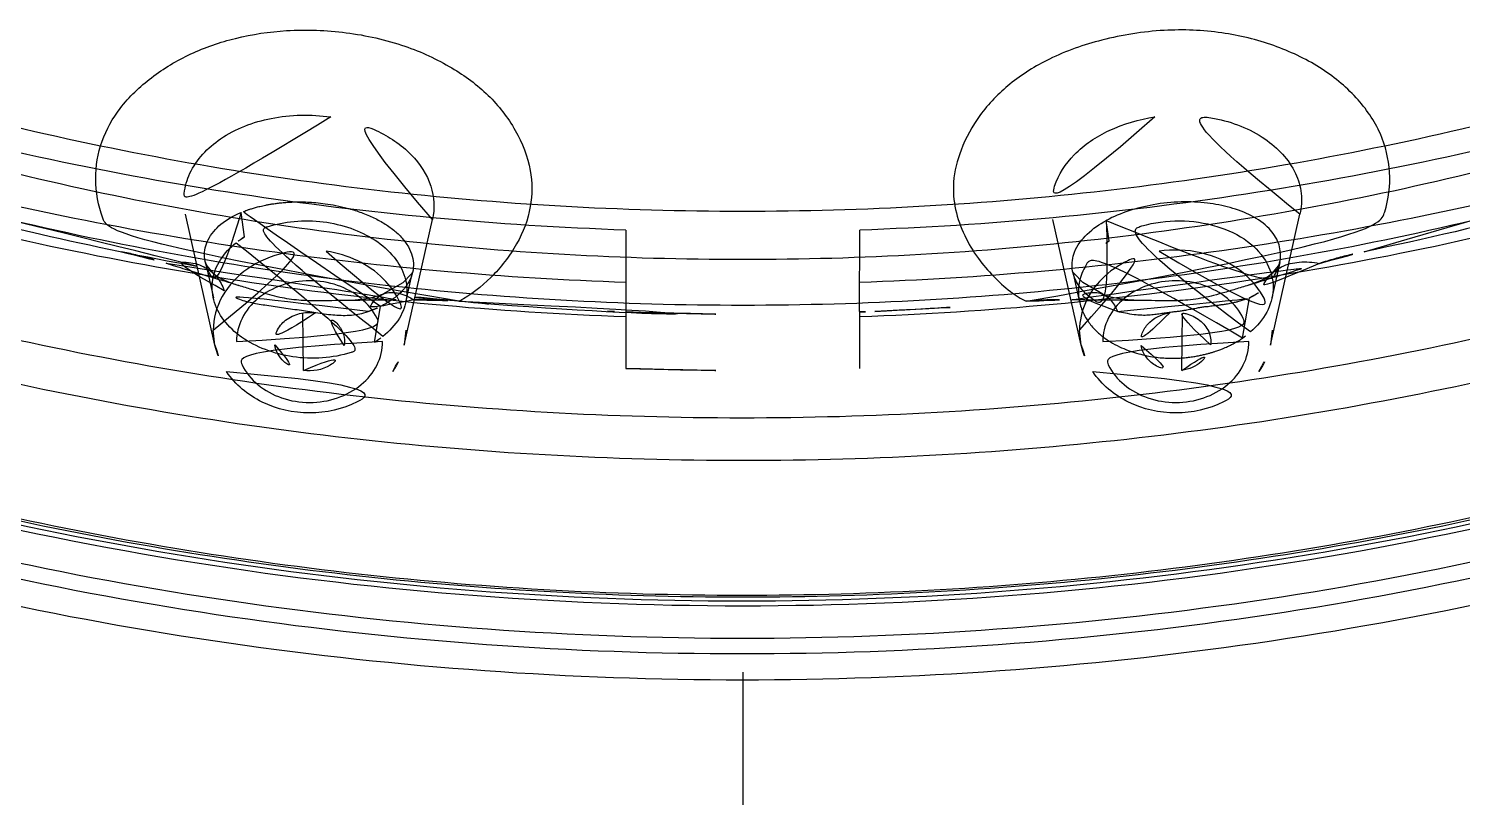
# Model space of a CAD drawing. Extents: x 16296684858 to 16296688009, y -37409618718 to -37409616409.
# Drawn here: x 16296685853.21 to 16296685871.6, y -37409617621.42 to -37409617611.56 of the extents above; entities that cross this region are included whole.
import ezdxf

# ---------------------------------------------------------------- set-up
doc = ezdxf.new("R2010")
doc.units = 0
doc.header["$LTSCALE"] = 10
doc.header["$MEASUREMENT"] = 0
doc.layers.get('0').update_dxf_attribs({"linetype": 'CONTINUOUS'})

msp = doc.modelspace()

# ---------------------------------------------------------------- linework, layer by layer
at = {"color": 7, "linetype": 'Continuous', "lineweight": 30}
for p, q in [((16296685855.5958, -37409617615.621262), (16296685855.217581, -37409617613.943047)), ((16296685855.975149, -37409617614.234818), (16296685855.93313, -37409617613.920067)), ((16296685858.023399, -37409617615.621559), (16296685858.38628, -37409617614.013283)), ((16296685866.70928, -37409617615.621262), (16296685866.34683, -37409617614.013023)), ((16296685867.067129, -37409617614.286713), (16296685867.03129, -37409617614.023453)), ((16296685869.136881, -37409617615.621559), (16296685869.515579, -37409617613.943207)), ((16296685860.86717, -37409617614.147903), (16296685860.867029, -37409617615.1884)), ((16296685863.867029, -37409617615.18988), (16296685863.86717, -37409617614.147903)), ((16296685855.47296, -37409617614.562233), (16296685855.575609, -37409617615.018013)), ((16296685869.157881, -37409617615.017151), (16296685869.26067, -37409617614.561417)), ((16296685858.044689, -37409617615.072731), (16296685858.132071, -37409617614.685471)), ((16296685866.601271, -37409617614.685493), (16296685866.688471, -37409617615.07254)), ((16296685857.644501, -37409617615.584251), (16296685857.721399, -37409617615.126282)), ((16296685860.867029, -37409617615.1884), (16296685860.867069, -37409617615.922478)), ((16296685863.867029, -37409617615.18988), (16296685863.867069, -37409617615.922478)), ((16296685868.779579, -37409617615.532173), (16296685868.868601, -37409617615.017639)), ((16296685856.731359, -37409617615.946564), (16296685856.722931, -37409617615.210587)), ((16296685868.001129, -37409617615.946617), (16296685868.00968, -37409617615.210632)), ((16296685855.5958, -37409617615.621262), (16296685855.574619, -37409617615.431702)), ((16296685858.044621, -37409617615.431702), (16296685858.023399, -37409617615.621559)), ((16296685866.70928, -37409617615.621262), (16296685866.688101, -37409617615.431702)), ((16296685869.15811, -37409617615.431702), (16296685869.136881, -37409617615.621559)), ((16296685862.367241, -37409617619.815277), (16296685862.36742, -37409617621.656326))]:
    msp.add_line(p, q, dxfattribs=at)
for points in [[(16296685855.580271, -37409617614.706947), (16296685855.49181, -37409617614.60054), (16296685855.477289, -37409617614.571541)], [(16296685869.254539, -37409617614.571617), (16296685869.23962, -37409617614.601784), (16296685869.150999, -37409617614.708313)], [(16296685855.904579, -37409617614.860382), (16296685855.8029, -37409617614.826263), (16296685855.722071, -37409617614.793709), (16296685855.66198, -37409617614.764549), (16296685855.62219, -37409617614.741173), (16296685855.59963, -37409617614.724968), (16296685855.58831, -37409617614.714867)], [(16296685858.12944, -37409617614.689484), (16296685858.116791, -37409617614.708092), (16296685858.00544, -37409617614.821732), (16296685857.748301, -37409617614.970482)], [(16296685866.98608, -37409617614.970657), (16296685866.7297, -37409617614.821587), (16296685866.6173, -37409617614.706009), (16296685866.603559, -37409617614.684982)], [(16296685869.14785, -37409617614.711403), (16296685869.11829, -37409617614.736183), (16296685869.063459, -37409617614.770531), (16296685868.97364, -37409617614.812973), (16296685868.8465, -37409617614.857971)], [(16296685857.740801, -37409617614.973877), (16296685857.68231, -37409617614.996834), (16296685857.604191, -37409617615.017662), (16296685857.507111, -37409617615.034264), (16296685857.39292, -37409617615.045387), (16296685857.264891, -37409617615.05027)], [(16296685867.46619, -37409617615.050377), (16296685867.30859, -37409617615.043243), (16296685867.17449, -37409617615.026619), (16296685867.069441, -37409617615.002533), (16296685866.993561, -37409617614.97406)]]:
    msp.add_lwpolyline(points, dxfattribs=at)
for centre, radius, start, end in [((16296685867.70569, -37409617615.220642), 1.131365, 124.36142, 130.8901438), ((16296685862.36194, -37409617575.109642), 40.116007, 263.9941786, 267.5265168), ((16296685862.3713, -37409617575.108253), 40.117417, 272.4166008, 276.0052342), ((16296685862.36669, -37409617575.026649), 40.199116, 264.8096088, 275.191578), ((16296685862.364811, -37409617575.059578), 40.166167, 267.5253626, 267.8622255), ((16296685862.36857, -37409617575.060898), 40.164831, 272.1386522, 272.4174773), ((16296685862.36669, -37409617574.996033), 40.229728, 267.8627937, 272.1377745), ((16296685868.150169, -37409617614.612373), 1.114551, 304.3829548, 310.947469), ((16296685862.367069, -37409617571.923218), 44.024823, 268.0473887, 271.9526113), ((16296685862.367069, -37409617571.931), 44.017064, 268.0470958, 271.9529042)]:
    msp.add_arc(centre, radius, start, end, dxfattribs=at)
for points, knots in [([(16296685825.715521, -37409617584.328484), (16296685825.71559, -37409617585.626648), (16296685825.91658, -37409617588.235878), (16296685826.813761, -37409617592.075287), (16296685828.290291, -37409617595.784927), (16296685830.320009, -37409617599.303413), (16296685832.868191, -37409617602.574768), (16296685835.89233, -37409617605.547127), (16296685839.342939, -37409617608.173782), (16296685843.16432, -37409617610.413551), (16296685847.295191, -37409617612.23114), (16296685851.66983, -37409617613.597717), (16296685856.217791, -37409617614.491333), (16296685859.31275, -37409617614.761482), (16296685860.86721, -37409617614.814484)], [0, 0, 0, 0, 0.075881674, 0.152259807, 0.229632271, 0.308412282, 0.388900278, 0.471273473, 0.555579179, 0.641742278, 0.729579302, 0.818811022, 0.909085993, 1, 1, 1, 1]), ([(16296685860.86717, -37409617614.147903), (16296685859.209789, -37409617614.090111), (16296685855.9121, -37409617613.783913), (16296685851.0835, -37409617612.758217), (16296685846.471861, -37409617611.187027), (16296685842.16506, -37409617609.100189), (16296685838.24441, -37409617606.536636), (16296685834.7847, -37409617603.544037), (16296685831.852779, -37409617600.177834), (16296685829.50646, -37409617596.500931), (16296685827.793381, -37409617592.582336), (16296685826.74975, -37409617588.498802), (16296685826.515591, -37409617585.713203), (16296685826.515511, -37409617584.328484)], [0, 0, 0, 0, 0.099176921, 0.19753406, 0.294558294, 0.389817535, 0.482991453, 0.573898186, 0.662521106, 0.749021127, 0.833741463, 0.917189603, 1, 1, 1, 1]), ([(16296685898.215509, -37409617584.328484), (16296685898.21559, -37409617585.713203), (16296685897.981741, -37409617588.498817), (16296685896.93854, -37409617592.58239), (16296685895.22587, -37409617596.501038), (16296685892.879919, -37409617600.177963), (16296685889.94833, -37409617603.544167), (16296685886.48893, -37409617606.536774), (16296685882.56855, -37409617609.100281), (16296685878.261999, -37409617611.187103), (16296685873.650551, -37409617612.758263), (16296685868.822109, -37409617613.783943), (16296685865.524521, -37409617614.090111), (16296685863.86717, -37409617614.147903)], [0, 0, 0, 0, 0.082813822, 0.166263742, 0.250984467, 0.337483828, 0.426105415, 0.517010521, 0.610182872, 0.705440911, 0.80246456, 0.900821921, 1, 1, 1, 1]), ([(16296685863.86721, -37409617614.814484), (16296685865.42164, -37409617614.761482), (16296685868.516529, -37409617614.491333), (16296685873.06436, -37409617613.59774), (16296685877.43881, -37409617612.231178), (16296685881.569469, -37409617610.413597), (16296685885.39061, -37409617608.173889), (16296685888.84095, -37409617605.547218), (16296685891.86478, -37409617602.574867), (16296685894.412621, -37409617599.303497), (16296685896.44198, -37409617595.785011), (16296685897.91811, -37409617592.07531), (16296685898.81488, -37409617588.235878), (16296685899.015579, -37409617585.626663), (16296685899.015511, -37409617584.328484)], [0, 0, 0, 0, 0.090915414, 0.181190938, 0.270422449, 0.358258637, 0.444420454, 0.528724659, 0.611096395, 0.691583262, 0.770362773, 0.847735657, 0.92411538, 1, 1, 1, 1]), ([(16296685826.515381, -37409617585.436478), (16296685826.51545, -37409617586.821228), (16296685826.74962, -37409617589.606857), (16296685827.79328, -37409617593.690453), (16296685829.50638, -37409617597.60907), (16296685831.852751, -37409617601.28598), (16296685834.7847, -37409617604.652191), (16296685838.244419, -37409617607.644783), (16296685842.165079, -37409617610.208267), (16296685846.47187, -37409617612.295097), (16296685851.083481, -37409617613.866241), (16296685855.912029, -37409617614.891937), (16296685859.209669, -37409617615.198112), (16296685860.867041, -37409617615.25592)], [0, 0, 0, 0, 0.082811587, 0.166260705, 0.250981819, 0.337482413, 0.426105682, 0.517012515, 0.610186256, 0.705445021, 0.802468465, 0.900824496, 1, 1, 1, 1]), ([(16296685896.565371, -37409617585.436478), (16296685896.565439, -37409617586.733269), (16296685896.35038, -37409617589.343513), (16296685895.389799, -37409617593.174408), (16296685893.81168, -37409617596.854843), (16296685891.648491, -37409617600.316757), (16296685888.94223, -37409617603.49765), (16296685885.74218, -37409617606.340736), (16296685882.11182, -37409617608.791931), (16296685878.11841, -37409617610.808189), (16296685873.832319, -37409617612.354607), (16296685869.331421, -37409617613.402237), (16296685864.70064, -37409617613.930733), (16296685860.028971, -37409617613.930367), (16296685855.40255, -37409617613.402023), (16296685850.90774, -37409617612.356209), (16296685846.6269, -37409617610.812973), (16296685842.637369, -37409617608.800949), (16296685839.00975, -37409617606.355003), (16296685835.81028, -37409617603.517479), (16296685833.101, -37409617600.340111), (16296685830.93174, -37409617596.87722), (16296685829.346991, -37409617593.191177), (16296685828.381769, -37409617589.352226), (16296685828.165449, -37409617586.736038), (16296685828.165371, -37409617585.436478)], [0, 0, 0, 0, 0.039467152, 0.07928747, 0.1197016, 0.160836446, 0.203063895, 0.2463716, 0.290712175, 0.336005945, 0.382173286, 0.429058197, 0.476331706, 0.523712873, 0.570930863, 0.617740537, 0.663847356, 0.709094445, 0.753380435, 0.796632687, 0.838846392, 0.880029809, 0.920530501, 0.960449223, 1, 1, 1, 1]), ([(16296685863.867041, -37409617615.25592), (16296685865.52441, -37409617615.198112), (16296685868.822041, -37409617614.891937), (16296685873.65053, -37409617613.866226), (16296685878.261999, -37409617612.295036), (16296685882.568569, -37409617610.208191), (16296685886.48896, -37409617607.644676), (16296685889.94833, -37409617604.652039), (16296685892.879881, -37409617601.285828), (16296685895.2258, -37409617597.608917), (16296685896.938431, -37409617593.6903), (16296685897.9816, -37409617589.606781), (16296685898.21545, -37409617586.82119), (16296685898.21537, -37409617585.436478)], [0, 0, 0, 0, 0.099179496, 0.197537965, 0.294562404, 0.389820919, 0.482993446, 0.573898453, 0.662519691, 0.749018479, 0.833738426, 0.917187367, 1, 1, 1, 1]), ([(16296685825.0653, -37409617586.045883), (16296685825.06538, -37409617587.460716), (16296685825.300369, -37409617590.307854), (16296685826.348539, -37409617594.485443), (16296685828.06962, -37409617598.49839), (16296685830.428699, -37409617602.273659), (16296685833.38068, -37409617605.743263), (16296685836.871799, -37409617608.844833), (16296685840.832529, -37409617611.51886), (16296685845.19047, -37409617613.718781), (16296685849.86791, -37409617615.405777), (16296685854.779039, -37409617616.547943), (16296685859.82963, -37409617617.123352), (16296685864.923361, -37409617617.122131), (16296685869.967319, -37409617616.545433), (16296685874.868521, -37409617615.404572), (16296685879.53652, -37409617613.721252), (16296685883.88719, -37409617611.526482), (16296685887.84297, -37409617608.85862), (16296685891.332161, -37409617605.763283), (16296685894.2862, -37409617602.297546), (16296685896.650579, -37409617598.521523), (16296685898.3776, -37409617594.502907), (16296685899.42971, -37409617590.316963), (16296685899.665371, -37409617587.463608), (16296685899.665291, -37409617586.045883)], [0, 0, 0, 0, 0.039480573, 0.079296804, 0.119690272, 0.160821969, 0.203059758, 0.246376118, 0.290732494, 0.336042186, 0.382252965, 0.429155458, 0.47642631, 0.523791486, 0.570989488, 0.617786329, 0.663899361, 0.709132394, 0.753418549, 0.796672849, 0.838889695, 0.88006022, 0.920531113, 0.960438825, 1, 1, 1, 1]), ([(16296685899.015301, -37409617586.045883), (16296685899.015369, -37409617587.435852), (16296685898.784849, -37409617590.233162), (16296685897.755489, -37409617594.33799), (16296685896.06476, -37409617598.281311), (16296685893.74715, -37409617601.990837), (16296685890.84721, -37409617605.39975), (16296685887.417721, -37409617608.44696), (16296685883.526751, -37409617611.07428), (16296685879.24552, -37409617613.235847), (16296685874.65015, -37409617614.893532), (16296685869.824881, -37409617616.016037), (16296685864.861971, -37409617616.581711), (16296685859.8563, -37409617616.580673), (16296685854.899429, -37409617616.01403), (16296685850.08304, -37409617614.892937), (16296685845.49589, -37409617613.2388), (16296685841.22081, -37409617611.082207), (16296685837.333839, -37409617608.460861), (16296685833.90546, -37409617605.419708), (16296685831.002649, -37409617602.014633), (16296685828.678921, -37409617598.304298), (16296685826.9814, -37409617594.35537), (16296685825.94721, -37409617590.242249), (16296685825.71538, -37409617587.438728), (16296685825.7153, -37409617586.045883)], [0, 0, 0, 0, 0.039474285, 0.079290558, 0.119687987, 0.160818636, 0.203049312, 0.246357654, 0.290706797, 0.336012441, 0.382214469, 0.429115805, 0.476390614, 0.523763173, 0.570969719, 0.61777358, 0.66388826, 0.709126849, 0.753412861, 0.796664323, 0.838879123, 0.880053881, 0.920533265, 0.960444101, 1, 1, 1, 1]), ([(16296685828.16523, -37409617586.636948), (16296685828.1653, -37409617587.933762), (16296685828.380659, -37409617590.544006), (16296685829.341669, -37409617594.374901), (16296685830.9202, -37409617598.055321), (16296685833.083771, -37409617601.517258), (16296685835.79038, -37409617604.698112), (16296685838.990749, -37409617607.541199), (16296685842.62137, -37409617609.992393), (16296685846.61499, -37409617612.008636), (16296685850.90126, -37409617613.555077), (16296685855.402269, -37409617614.602722), (16296685860.0331, -37409617615.131187), (16296685864.704769, -37409617615.130836), (16296685869.331129, -37409617614.602478), (16296685873.82583, -37409617613.556664), (16296685878.10651, -37409617612.013451), (16296685882.095819, -37409617610.001404), (16296685885.723169, -37409617607.55545), (16296685888.922331, -37409617604.717941), (16296685891.63126, -37409617601.540573), (16296685893.80014, -37409617598.077667), (16296685895.38447, -37409617594.391617), (16296685896.34927, -37409617590.552673), (16296685896.56529, -37409617587.936478), (16296685896.56522, -37409617586.636948)], [0, 0, 0, 0, 0.039467512, 0.079288874, 0.119704634, 0.16084154, 0.203071313, 0.24638142, 0.290724294, 0.336020102, 0.382189092, 0.429075161, 0.476349266, 0.523730432, 0.570947826, 0.617756344, 0.663861518, 0.709106572, 0.753390268, 0.796640123, 0.838851502, 0.880032855, 0.920531911, 0.960449584, 1, 1, 1, 1]), ([(16296685895.865219, -37409617586.636948), (16296685895.86529, -37409617587.907318), (16296685895.65461, -37409617590.464043), (16296685894.713739, -37409617594.216316), (16296685893.168171, -37409617597.821022), (16296685891.049431, -37409617601.212059), (16296685888.3983, -37409617604.328323), (16296685885.26292, -37409617607.113907), (16296685881.705891, -37409617609.515343), (16296685877.79385, -37409617611.490189), (16296685873.595909, -37409617613.004539), (16296685869.188259, -37409617614.030327), (16296685864.653561, -37409617614.547867), (16296685860.078711, -37409617614.547707), (16296685855.54789, -37409617614.030548), (16296685851.14554, -37409617613.006683), (16296685846.952089, -37409617611.495453), (16296685843.043341, -37409617609.524597), (16296685839.48876, -37409617607.128227), (16296685836.35383, -37409617604.348099), (16296685833.699631, -37409617601.235283), (16296685831.574829, -37409617597.843239), (16296685830.022671, -37409617594.232918), (16296685829.077209, -37409617590.472656), (16296685828.865299, -37409617587.910019), (16296685828.865219, -37409617586.636948)], [0, 0, 0, 0, 0.039470344, 0.079285515, 0.119694774, 0.160825485, 0.203058535, 0.246381229, 0.290734148, 0.336032795, 0.382191341, 0.42906277, 0.476322219, 0.523690669, 0.570898633, 0.617701681, 0.663807516, 0.709064969, 0.753365147, 0.796632508, 0.838852555, 0.880033368, 0.920530722, 0.960445513, 1, 1, 1, 1]), ([(16296685824.915079, -37409617587.786522), (16296685824.91519, -37409617589.828217), (16296685825.407829, -37409617593.960747), (16296685827.583321, -37409617599.877098), (16296685831.10013, -37409617605.310989), (16296685837.46689, -37409617611.723419), (16296685847.976561, -37409617617.433487), (16296685857.52458, -37409617618.964119), (16296685862.36681, -37409617618.964119)], [0, 0, 0, 0, 0.113807308, 0.229465695, 0.348487565, 0.471757183, 0.73008685, 1, 1, 1, 1]), ([(16296685899.66507, -37409617587.803146), (16296685899.66515, -37409617589.217346), (16296685899.43074, -37409617592.062592), (16296685898.38414, -37409617596.238373), (16296685896.663481, -37409617600.253677), (16296685894.303261, -37409617604.031609), (16296685891.34963, -37409617607.502747), (16296685887.859159, -37409617610.6036), (16296685883.897579, -37409617613.278084), (16296685879.538799, -37409617615.477898), (16296685874.863529, -37409617617.163483), (16296685869.95809, -37409617618.304367), (16296685864.912861, -37409617618.879997), (16296685859.82073, -37409617618.879997), (16296685854.775431, -37409617618.304367), (16296685849.869869, -37409617617.163437), (16296685845.19442, -37409617615.477898), (16296685840.8354, -37409617613.278053), (16296685836.873541, -37409617610.6036), (16296685833.38271, -37409617607.502747), (16296685830.428699, -37409617604.031609), (16296685828.06806, -37409617600.2537), (16296685826.34697, -37409617596.238403), (16296685825.299891, -37409617592.062607), (16296685825.065161, -37409617589.217346), (16296685825.065081, -37409617587.803146)], [0, 0, 0, 0, 0.039462523, 0.07924376, 0.119632051, 0.160859264, 0.203083381, 0.246380295, 0.290743779, 0.336091656, 0.382276139, 0.429096748, 0.476314654, 0.523667787, 0.570886287, 0.617708052, 0.663894185, 0.709244101, 0.753609884, 0.796909198, 0.83913564, 0.880364919, 0.920754837, 0.960537117, 1, 1, 1, 1]), ([(16296685899.66507, -37409617587.807854), (16296685899.664829, -37409617589.723167), (16296685899.23185, -37409617593.595253), (16296685897.31506, -37409617599.172043), (16296685894.20315, -37409617604.349564), (16296685890.01115, -37409617608.948952), (16296685884.887899, -37409617612.819733), (16296685879.00938, -37409617615.836571), (16296685872.57485, -37409617617.902458), (16296685865.800119, -37409617618.951263), (16296685858.91136, -37409617618.949516), (16296685852.138161, -37409617617.89756), (16296685845.706421, -37409617615.829247), (16296685839.83147, -37409617612.811073), (16296685834.71191, -37409617608.94014), (16296685830.523081, -37409617604.341583), (16296685827.41338, -37409617599.165367), (16296685825.49778, -37409617593.589767), (16296685825.065189, -37409617589.718323), (16296685825.065081, -37409617587.803162)], [0, 0, 0, 0, 0.053444629, 0.107679032, 0.16334275, 0.220823419, 0.280278686, 0.341566919, 0.404333708, 0.468052544, 0.532094634, 0.595803573, 0.658551757, 0.719815261, 0.779243233, 0.83669771, 0.892339767, 0.946559837, 1, 1, 1, 1]), ([(16296685899.44422, -37409617587.96347), (16296685899.44425, -37409617588.666672), (16296685899.386459, -37409617590.075218), (16296685899.12672, -37409617592.175957), (16296685898.6954, -37409617594.256203), (16296685898.09511, -37409617596.305107), (16296685897.328739, -37409617598.314034), (16296685896.40074, -37409617600.272636), (16296685895.31535, -37409617602.172829), (16296685894.07613, -37409617604.00885), (16296685892.68742, -37409617605.772659), (16296685891.154499, -37409617607.456398), (16296685889.48637, -37409617609.049377), (16296685887.690901, -37409617610.54406), (16296685885.777069, -37409617611.932762), (16296685883.754999, -37409617613.208527), (16296685881.63413, -37409617614.365578), (16296685879.425541, -37409617615.39846), (16296685877.13855, -37409617616.303001), (16296685874.78421, -37409617617.075287), (16296685872.372459, -37409617617.712029), (16296685869.91357, -37409617618.21067), (16296685867.418579, -37409617618.568703), (16296685864.895531, -37409617618.784607), (16296685862.3571, -37409617618.856537), (16296685859.81284, -37409617618.783302), (16296685857.278271, -37409617618.564873), (16296685854.76811, -37409617618.201881), (16296685852.296329, -37409617617.69722), (16296685849.882919, -37409617617.05545), (16296685847.535761, -37409617616.281433), (16296685845.27124, -37409617615.38195), (16296685843.09037, -37409617614.360519), (16296685841.00033, -37409617613.22052), (16296685839.004339, -37409617611.964958), (16296685837.105749, -37409617610.592751), (16296685835.31596, -37409617609.11158), (16296685833.639071, -37409617607.518723), (16296685832.089939, -37409617605.82724), (16296685830.67597, -37409617604.037407), (16296685829.410101, -37409617602.165703), (16296685828.301901, -37409617600.219414), (16296685827.35858, -37409617598.214043), (16296685826.590679, -37409617596.17157), (16296685825.997549, -37409617594.103127), (16296685825.58357, -37409617592.045197), (16296685825.339609, -37409617589.99556), (16296685825.285931, -37409617588.640198), (16296685825.285891, -37409617587.96347)], [0, 0, 0, 0, 0.019728139, 0.039496765, 0.059321405, 0.079263395, 0.099330399, 0.11957997, 0.140006774, 0.160664345, 0.181666527, 0.20293107, 0.224491857, 0.246324347, 0.268422618, 0.290781098, 0.313353824, 0.336156716, 0.359139991, 0.382308836, 0.405628773, 0.429078831, 0.452657044, 0.476302492, 0.500082022, 0.523861487, 0.547671196, 0.571412322, 0.594975746, 0.618406884, 0.641431704, 0.664272246, 0.686724133, 0.708952201, 0.731020021, 0.752833858, 0.77462619, 0.796146974, 0.817668138, 0.838919211, 0.860080831, 0.880999319, 0.901689394, 0.92218973, 0.942148868, 0.961992892, 0.981014557, 1, 1, 1, 1]), ([(16296685862.36681, -37409617618.964119), (16296685867.208521, -37409617618.964119), (16296685876.75536, -37409617617.433853), (16296685887.26387, -37409617611.724808), (16296685893.629959, -37409617605.313423), (16296685897.146509, -37409617599.880333), (16296685899.321989, -37409617593.964783), (16296685899.814819, -37409617589.832718), (16296685899.815069, -37409617587.791237)], [0, 0, 0, 0, 0.269915888, 0.528242582, 0.651510473, 0.770531483, 0.886190416, 1, 1, 1, 1]), ([(16296685858.73035, -37409617615.060966), (16296685858.87817, -37409617614.978493), (16296685859.15892, -37409617614.761414), (16296685859.483749, -37409617614.347527), (16296685859.667789, -37409617613.86673), (16296685859.666941, -37409617613.348328), (16296685859.46678, -37409617612.850281), (16296685859.115561, -37409617612.396492), (16296685858.621611, -37409617612.03714), (16296685858.00625, -37409617611.753616), (16296685857.284401, -37409617611.594177), (16296685856.547211, -37409617611.565567), (16296685855.87253, -37409617611.665382), (16296685855.282591, -37409617611.867767), (16296685854.77618, -37409617612.170769), (16296685854.377119, -37409617612.548653), (16296685854.12042, -37409617613.000763), (16296685854.036449, -37409617613.498131), (16296685854.12866, -37409617613.996803), (16296685854.29203, -37409617614.295929), (16296685854.39463, -37409617614.424568)], [0, 0, 0, 0, 0.049213007, 0.101796724, 0.151275117, 0.195925766, 0.249174257, 0.304241754, 0.360735991, 0.425015424, 0.500001503, 0.57409552, 0.638334098, 0.697206351, 0.754256949, 0.808698628, 0.855162089, 0.902914785, 0.952167315, 1, 1, 1, 1]), ([(16296685866.00367, -37409617615.060913), (16296685865.931391, -37409617615.027786), (16296685865.781099, -37409617614.930031), (16296685865.578699, -37409617614.740891), (16296685865.37221, -37409617614.50547), (16296685865.204479, -37409617614.218048), (16296685865.081369, -37409617613.887878), (16296685865.05282, -37409617613.507248), (16296685865.160669, -37409617613.087898), (16296685865.400089, -37409617612.649109), (16296685865.792231, -37409617612.248734), (16296685866.326111, -37409617611.915611), (16296685866.99946, -37409617611.682053), (16296685867.74897, -37409617611.562859), (16296685868.49914, -37409617611.592194), (16296685869.175949, -37409617611.757393), (16296685869.76944, -37409617612.033592), (16296685870.245119, -37409617612.418709), (16296685870.57, -37409617612.884064), (16296685870.696131, -37409617613.405617), (16296685870.6315, -37409617613.944923), (16296685870.450541, -37409617614.269676), (16296685870.338169, -37409617614.42466)], [0, 0, 0, 0, 0.023103111, 0.051562891, 0.080375569, 0.113771608, 0.14770891, 0.181972113, 0.222878893, 0.271759005, 0.325661129, 0.383809333, 0.453109641, 0.531362476, 0.603085469, 0.669774087, 0.732591506, 0.791770516, 0.845739763, 0.894400859, 0.944368549, 1, 1, 1, 1]), ([(16296685838.14323, -37409617612.056717), (16296685839.84634, -37409617613.24279), (16296685843.50408, -37409617615.358482), (16296685851.50112, -37409617618.440697), (16296685862.360689, -37409617620.009247), (16296685873.220659, -37409617618.443611), (16296685881.218451, -37409617615.363548), (16296685884.87673, -37409617613.248894), (16296685886.58013, -37409617612.063293)], [0, 0, 0, 0, 0.121466498, 0.245998944, 0.500002193, 0.754004091, 0.878535043, 1, 1, 1, 1]), ([(16296685886.69891, -37409617612.245041), (16296685884.98592, -37409617613.434196), (16296685881.308241, -37409617615.555023), (16296685873.271061, -37409617618.643822), (16296685862.36112, -37409617620.213837), (16296685851.451611, -37409617618.641144), (16296685843.41527, -37409617615.550407), (16296685839.73815, -37409617613.428726), (16296685838.025471, -37409617612.239182)], [0, 0, 0, 0, 0.121478394, 0.246012854, 0.500002432, 0.753990529, 0.878523343, 1, 1, 1, 1]), ([(16296685877.12484, -37409617612.373489), (16296685876.50733, -37409617612.625763), (16296685873.98827, -37409617613.575882), (16296685871.36746, -37409617614.253761), (16296685869.374201, -37409617614.608757)], [0, 0, 0, 0, 0.247817808, 1, 1, 1, 1]), ([(16296685886.903509, -37409617612.599449), (16296685885.16692, -37409617613.786873), (16296685881.447359, -37409617615.902763), (16296685873.34079, -37409617618.98156), (16296685862.36095, -37409617620.546013), (16296685851.3815, -37409617618.97879), (16296685843.275709, -37409617615.897926), (16296685839.556681, -37409617613.78112), (16296685837.820379, -37409617612.593269)], [0, 0, 0, 0, 0.121676964, 0.246236759, 0.500000104, 0.753763376, 0.878323082, 1, 1, 1, 1]), ([(16296685857.08028, -37409617612.6968), (16296685856.827921, -37409617612.659767), (16296685856.329041, -37409617612.670349), (16296685855.67358, -37409617612.914177), (16296685855.29336, -37409617613.308434), (16296685855.187189, -37409617613.6745), (16296685855.197981, -37409617613.855957), (16296685855.217409, -37409617613.942253)], [0, 0, 0, 0, 0.295662148, 0.565980716, 0.793882848, 0.89745733, 1, 1, 1, 1]), ([(16296685858.386259, -37409617614.013367), (16296685858.41781, -37409617613.873367), (16296685858.39925, -37409617613.554802), (16296685858.1192, -37409617613.139359), (16296685857.657761, -37409617612.833923), (16296685857.281099, -37409617612.726273), (16296685857.08028, -37409617612.6968)], [0, 0, 0, 0, 0.208959332, 0.438589912, 0.704431851, 1, 1, 1, 1]), ([(16296685867.65267, -37409617612.6968), (16296685867.451851, -37409617612.726273), (16296685867.075211, -37409617612.833923), (16296685866.613871, -37409617613.139343), (16296685866.333879, -37409617613.55471), (16296685866.315331, -37409617613.87323), (16296685866.34688, -37409617614.013206)], [0, 0, 0, 0, 0.295610728, 0.561425975, 0.791025025, 1, 1, 1, 1]), ([(16296685869.51557, -37409617613.943199), (16296685869.535101, -37409617613.856857), (16296685869.54607, -37409617613.675323), (16296685869.44013, -37409617613.309013), (16296685869.059879, -37409617612.914413), (16296685868.40419, -37409617612.670357), (16296685867.9051, -37409617612.659752), (16296685867.65267, -37409617612.6968)], [0, 0, 0, 0, 0.102570482, 0.206137884, 0.43403436, 0.704369661, 1, 1, 1, 1]), ([(16296685870.33787, -37409617614.424728), (16296685871.119419, -37409617614.26532), (16296685872.67087, -37409617613.899269), (16296685874.95455, -37409617613.208443), (16296685876.44256, -37409617612.653488), (16296685877.174971, -37409617612.352997)], [0, 0, 0, 0, 0.334518714, 0.668000626, 1, 1, 1, 1]), ([(16296685855.358681, -37409617614.608673), (16296685854.690081, -37409617614.489601), (16296685852.05278, -37409617613.949417), (16296685849.47098, -37409617613.134499), (16296685847.60787, -37409617612.373352)], [0, 0, 0, 0, 0.25230097, 1, 1, 1, 1]), ([(16296685857.721399, -37409617615.126282), (16296685857.77001, -37409617615.102524), (16296685857.86125, -37409617615.049896), (16296685857.979401, -37409617614.9534), (16296685858.06953, -37409617614.843971), (16296685858.127319, -37409617614.725487), (16296685858.14834, -37409617614.601593), (16296685858.13098, -37409617614.477654), (16296685858.079599, -37409617614.357697), (16296685857.997549, -37409617614.244926), (16296685857.889721, -37409617614.143532), (16296685857.76079, -37409617614.054939), (16296685857.614389, -37409617613.978127), (16296685857.457239, -37409617613.914513), (16296685857.29945, -37409617613.865807), (16296685857.15135, -37409617613.831169), (16296685857.016279, -37409617613.808189), (16296685856.894449, -37409617613.794167), (16296685856.785521, -37409617613.78717), (16296685856.68852, -37409617613.785133), (16296685856.60224, -37409617613.786629), (16296685856.52545, -37409617613.790588), (16296685856.457001, -37409617613.796204), (16296685856.39592, -37409617613.802902), (16296685856.34133, -37409617613.81028), (16296685856.292509, -37409617613.818092), (16296685856.2488, -37409617613.82618), (16296685856.209641, -37409617613.834312), (16296685856.17454, -37409617613.842468), (16296685856.14304, -37409617613.850563), (16296685856.1147, -37409617613.858566), (16296685856.089041, -37409617613.866127), (16296685856.05916, -37409617613.875183), (16296685856.02655, -37409617613.884148), (16296685855.992559, -37409617613.894699), (16296685855.96483, -37409617613.910728), (16296685855.944719, -37409617613.921097), (16296685855.933201, -37409617613.92012)], [0, 0, 0, 0, 0.049353137, 0.095649324, 0.138425621, 0.177676734, 0.214545956, 0.251302024, 0.290232796, 0.332412361, 0.37761783, 0.424584975, 0.474671093, 0.528127715, 0.578990305, 0.625146367, 0.666749823, 0.703894591, 0.73694377, 0.766277674, 0.79236584, 0.81562284, 0.836402767, 0.855000985, 0.871666587, 0.886633706, 0.900094401, 0.912205186, 0.923111872, 0.932954705, 0.941869145, 0.949968807, 0.957351185, 0.970327652, 0.980927923, 0.989452301, 1, 1, 1, 1]), ([(16296685867.031321, -37409617614.02346), (16296685867.123171, -37409617613.973938), (16296685867.32103, -37409617613.893478), (16296685867.6446, -37409617613.812889), (16296685867.984409, -37409617613.777), (16296685868.316429, -37409617613.793518), (16296685868.62105, -37409617613.851158), (16296685868.894819, -37409617613.951607), (16296685869.11755, -37409617614.102722), (16296685869.25231, -37409617614.301048), (16296685869.28133, -37409617614.522972), (16296685869.197701, -37409617614.745537), (16296685869.0847, -37409617614.867943), (16296685869.0179, -37409617614.924828)], [0, 0, 0, 0, 0.100541992, 0.204515917, 0.320559777, 0.428369158, 0.523683406, 0.618280115, 0.707737594, 0.778575468, 0.842532527, 0.915458234, 1, 1, 1, 1]), ([(16296685855.93313, -37409617613.920067), (16296685855.839649, -37409617613.958504), (16296685855.674629, -37409617614.050949), (16296685855.495701, -37409617614.250549), (16296685855.439899, -37409617614.498154), (16296685855.528099, -37409617614.738586), (16296685855.64607, -37409617614.867043), (16296685855.714121, -37409617614.924431)], [0, 0, 0, 0, 0.234094889, 0.432107773, 0.602700536, 0.793808017, 1, 1, 1, 1]), ([(16296685857.75098, -37409617615.510277), (16296685857.83333, -37409617615.445267), (16296685857.971439, -37409617615.297707), (16296685858.07506, -37409617615.022491), (16296685858.04685, -37409617614.737396), (16296685857.89975, -37409617614.474297), (16296685857.652241, -37409617614.260307), (16296685857.337379, -37409617614.111359), (16296685856.98311, -37409617614.027786), (16296685856.617161, -37409617614.022118), (16296685856.272909, -37409617614.089661), (16296685856.065821, -37409617614.179626), (16296685855.975149, -37409617614.23484)], [0, 0, 0, 0, 0.097502029, 0.18332685, 0.264996357, 0.355379357, 0.456744683, 0.564083482, 0.676161043, 0.792550011, 0.901363244, 1, 1, 1, 1]), ([(16296685867.03129, -37409617614.023453), (16296685866.94347, -37409617614.07132), (16296685866.78141, -37409617614.182472), (16296685866.612551, -37409617614.400047), (16296685866.573111, -37409617614.652122), (16296685866.67379, -37409617614.88298), (16296685866.88516, -37409617615.073013), (16296685867.07115, -37409617615.157333), (16296685867.174879, -37409617615.192169)], [0, 0, 0, 0, 0.183462706, 0.357243365, 0.489163565, 0.630335079, 0.799286537, 1, 1, 1, 1]), ([(16296685868.880619, -37409617615.454201), (16296685868.96377, -37409617615.38192), (16296685869.102461, -37409617615.218483), (16296685869.203171, -37409617614.899071), (16296685869.11664, -37409617614.55117), (16296685868.843081, -37409617614.258873), (16296685868.441719, -37409617614.075104), (16296685867.970381, -37409617614.004738), (16296685867.491261, -37409617614.07048), (16296685867.194309, -37409617614.199631), (16296685867.067129, -37409617614.286743)], [0, 0, 0, 0, 0.102515621, 0.194820007, 0.301005639, 0.418882317, 0.555248638, 0.70458424, 0.85656427, 1, 1, 1, 1]), ([(16296685855.975149, -37409617614.23484), (16296685855.962549, -37409617614.242523), (16296685855.93784, -37409617614.258263), (16296685855.901991, -37409617614.283127), (16296685855.878941, -37409617614.300491), (16296685855.867701, -37409617614.309349)], [0, 0, 0, 0, 0.338385132, 0.671782549, 1, 1, 1, 1]), ([(16296685854.394911, -37409617614.424622), (16296685854.45685, -37409617614.437263), (16296685854.582991, -37409617614.465477), (16296685854.77405, -37409617614.515221), (16296685854.90276, -37409617614.553253), (16296685854.967831, -37409617614.573593)], [0, 0, 0, 0, 0.320233331, 0.654627386, 1, 1, 1, 1]), ([(16296685855.867701, -37409617614.309349), (16296685855.78936, -37409617614.371117), (16296685855.65608, -37409617614.511047), (16296685855.54855, -37409617614.774673), (16296685855.56517, -37409617615.056107), (16296685855.70085, -37409617615.320007), (16296685855.936769, -37409617615.538719), (16296685856.244631, -37409617615.694557), (16296685856.598499, -37409617615.786713), (16296685856.973749, -37409617615.799507), (16296685857.331829, -37409617615.734573), (16296685857.550211, -37409617615.641747), (16296685857.644501, -37409617615.584251)], [0, 0, 0, 0, 0.092717227, 0.17576055, 0.257262128, 0.346521037, 0.444823947, 0.551365224, 0.664150335, 0.782150981, 0.897373786, 1, 1, 1, 1]), ([(16296685855.574619, -37409617615.431702), (16296685855.57461, -37409617615.281799), (16296685855.6616, -37409617614.967262), (16296685856.00696, -37409617614.608177), (16296685856.488541, -37409617614.405632), (16296685856.84775, -37409617614.393288), (16296685857.024019, -37409617614.419167)], [0, 0, 0, 0, 0.226992328, 0.469355983, 0.730201852, 1, 1, 1, 1]), ([(16296685857.024019, -37409617614.419167), (16296685857.16293, -37409617614.439552), (16296685857.430229, -37409617614.518806), (16296685857.765699, -37409617614.748367), (16296685857.990841, -37409617615.063942), (16296685858.044621, -37409617615.311867), (16296685858.044621, -37409617615.431702)], [0, 0, 0, 0, 0.270385513, 0.527654005, 0.769222918, 1, 1, 1, 1]), ([(16296685868.779579, -37409617615.532173), (16296685868.77298, -37409617615.537033), (16296685868.758169, -37409617615.547302), (16296685868.73378, -37409617615.56221), (16296685868.709049, -37409617615.577133), (16296685868.68405, -37409617615.591637), (16296685868.660919, -37409617615.604279), (16296685868.637569, -37409617615.616386), (16296685868.6129, -37409617615.628563), (16296685868.58625, -37409617615.641006), (16296685868.55525, -37409617615.654716), (16296685868.518761, -37409617615.669884), (16296685868.48181, -37409617615.684036), (16296685868.44607, -37409617615.696732), (16296685868.413851, -37409617615.707497), (16296685868.37739, -37409617615.718826), (16296685868.336349, -37409617615.730499), (16296685868.290409, -37409617615.742302), (16296685868.23922, -37409617615.753929), (16296685868.18256, -37409617615.764923), (16296685868.120199, -37409617615.774834), (16296685868.052031, -37409617615.783058), (16296685867.977921, -37409617615.788933), (16296685867.89785, -37409617615.791687), (16296685867.811911, -37409617615.790382), (16296685867.720381, -37409617615.784119), (16296685867.62393, -37409617615.772072), (16296685867.523109, -37409617615.753357), (16296685867.41802, -37409617615.72683), (16296685867.30858, -37409617615.690872), (16296685867.195471, -37409617615.643417), (16296685867.08077, -37409617615.582092), (16296685866.967979, -37409617615.503853), (16296685866.862261, -37409617615.405373), (16296685866.769991, -37409617615.284447), (16296685866.700001, -37409617615.138947), (16296685866.664709, -37409617614.966881), (16296685866.684799, -37409617614.768913), (16296685866.781191, -37409617614.554123), (16296685866.89488, -37409617614.4263), (16296685866.96509, -37409617614.365379)], [0, 0, 0, 0, 0.007595977, 0.0166923, 0.026462904, 0.034361121, 0.043444476, 0.050898632, 0.058708019, 0.068921411, 0.078148598, 0.090105124, 0.105522002, 0.114782611, 0.125233306, 0.136994339, 0.150145378, 0.164746529, 0.180929992, 0.198748042, 0.218208315, 0.239394886, 0.262332345, 0.287052753, 0.313583857, 0.341910935, 0.371992393, 0.403559259, 0.43683485, 0.472315933, 0.510158498, 0.550308078, 0.592593572, 0.636953786, 0.683583236, 0.732686044, 0.785311943, 0.844268492, 0.913894891, 1, 1, 1, 1]), ([(16296685866.688101, -37409617615.431702), (16296685866.688101, -37409617615.311882), (16296685866.741831, -37409617615.063942), (16296685866.966949, -37409617614.748352), (16296685867.302389, -37409617614.518806), (16296685867.569691, -37409617614.439552), (16296685867.70859, -37409617614.419167)], [0, 0, 0, 0, 0.230781024, 0.472346901, 0.729612126, 1, 1, 1, 1]), ([(16296685867.70859, -37409617614.419167), (16296685867.884871, -37409617614.393288), (16296685868.244089, -37409617614.405632), (16296685868.72567, -37409617614.608177), (16296685869.07107, -37409617614.967262), (16296685869.1581, -37409617615.281799), (16296685869.15811, -37409617615.431702)], [0, 0, 0, 0, 0.269790743, 0.530639019, 0.773008521, 1, 1, 1, 1]), ([(16296685869.76465, -37409617614.573761), (16296685869.830021, -37409617614.553337), (16296685869.95911, -37409617614.515198), (16296685870.15028, -37409617614.465446), (16296685870.27622, -37409617614.437286), (16296685870.33787, -37409617614.424728)], [0, 0, 0, 0, 0.346803577, 0.681422227, 1, 1, 1, 1]), ([(16296685854.967831, -37409617614.573593), (16296685855.051201, -37409617614.600929), (16296685855.21055, -37409617614.650673), (16296685855.438869, -37409617614.719437), (16296685855.645321, -37409617614.781349), (16296685855.83226, -37409617614.838112), (16296685856.00189, -37409617614.890343), (16296685856.155741, -37409617614.937424), (16296685856.29553, -37409617614.977982), (16296685856.424561, -37409617615.010483), (16296685856.5481, -37409617615.033722), (16296685856.672119, -37409617615.047813), (16296685856.802401, -37409617615.053932), (16296685856.94375, -37409617615.054611), (16296685857.099211, -37409617615.052643), (16296685857.270479, -37409617615.050072), (16296685857.4592, -37409617615.048119), (16296685857.66783, -37409617615.046806), (16296685857.898979, -37409617615.045227), (16296685858.060881, -37409617615.042488), (16296685858.145929, -37409617615.039772)], [0, 0, 0, 0, 0.081103724, 0.154305278, 0.2204391, 0.28034715, 0.334908952, 0.384507309, 0.429083231, 0.469460608, 0.507464576, 0.545202425, 0.584742713, 0.627971814, 0.675853873, 0.72846828, 0.786313271, 0.850328343, 0.921336575, 1, 1, 1, 1]), ([(16296685855.714251, -37409617614.924339), (16296685855.703609, -37409617614.892189), (16296685855.677111, -37409617614.829758), (16296685855.60034, -37409617614.714539), (16296685855.45116, -37409617614.599709), (16296685855.21892, -37409617614.544388), (16296685855.050369, -37409617614.557983), (16296685854.967819, -37409617614.573593)], [0, 0, 0, 0, 0.112183622, 0.223374567, 0.456409074, 0.714603772, 1, 1, 1, 1]), ([(16296685866.588381, -37409617615.039726), (16296685866.678699, -37409617615.042587), (16296685866.85046, -37409617615.045387), (16296685867.095501, -37409617615.04702), (16296685867.316259, -37409617615.048538), (16296685867.51564, -37409617615.050926), (16296685867.69611, -37409617615.053688), (16296685867.85947, -37409617615.054832), (16296685868.00798, -37409617615.051048), (16296685868.145559, -37409617615.038719), (16296685868.278, -37409617615.016533), (16296685868.412479, -37409617614.985443), (16296685868.55574, -37409617614.946068), (16296685868.71236, -37409617614.899307), (16296685868.88463, -37409617614.846283), (16296685869.074169, -37409617614.787376), (16296685869.28351, -37409617614.722633), (16296685869.516069, -37409617614.651466), (16296685869.679029, -37409617614.601097), (16296685869.76465, -37409617614.573761)], [0, 0, 0, 0, 0.083581195, 0.15889226, 0.226658619, 0.287780944, 0.343328472, 0.39361118, 0.438881908, 0.480693415, 0.521255151, 0.562993813, 0.608311543, 0.658658566, 0.714181456, 0.775036858, 0.842244587, 0.916867485, 1, 1, 1, 1]), ([(16296685869.76465, -37409617614.573761), (16296685869.682131, -37409617614.55822), (16296685869.513729, -37409617614.544708), (16296685869.28166, -37409617614.599907), (16296685869.132299, -37409617614.714523), (16296685869.055241, -37409617614.829857), (16296685869.02858, -37409617614.892563), (16296685869.0179, -37409617614.924843)], [0, 0, 0, 0, 0.285056476, 0.542961491, 0.775729173, 0.887373846, 1, 1, 1, 1]), ([(16296685855.87236, -37409617615.57766), (16296685855.87236, -37409617615.475304), (16296685855.924891, -37409617615.262047), (16296685856.1394, -37409617615.003929), (16296685856.44949, -37409617614.835876), (16296685856.809509, -37409617614.777763), (16296685857.169559, -37409617614.835861), (16296685857.4797, -37409617615.003906), (16296685857.69429, -37409617615.262016), (16296685857.74684, -37409617615.475304), (16296685857.746849, -37409617615.57766)], [0, 0, 0, 0, 0.114308662, 0.235119327, 0.364633877, 0.499970622, 0.635312412, 0.764855095, 0.885690785, 1, 1, 1, 1]), ([(16296685866.985849, -37409617615.57766), (16296685866.98584, -37409617615.475304), (16296685867.038361, -37409617615.262047), (16296685867.25288, -37409617615.003929), (16296685867.562969, -37409617614.835876), (16296685867.922991, -37409617614.777763), (16296685868.28303, -37409617614.835861), (16296685868.593189, -37409617615.003906), (16296685868.80777, -37409617615.262016), (16296685868.860319, -37409617615.475304), (16296685868.860331, -37409617615.57766)], [0, 0, 0, 0, 0.114308662, 0.235119327, 0.364633877, 0.499970622, 0.635312412, 0.764855095, 0.885690785, 1, 1, 1, 1]), ([(16296685857.559931, -37409617615.192284), (16296685857.49135, -37409617615.217239), (16296685857.348591, -37409617615.244324), (16296685857.13168, -37409617615.240303), (16296685856.91877, -37409617615.209641), (16296685856.700621, -37409617615.174461), (16296685856.481291, -37409617615.144432), (16296685856.268961, -37409617615.112801), (16296685856.069691, -37409617615.081688), (16296685855.881149, -37409617615.03112), (16296685855.764931, -37409617614.967369), (16296685855.714251, -37409617614.924339)], [0, 0, 0, 0, 0.115426632, 0.22649824, 0.342043722, 0.455288306, 0.576054801, 0.692094484, 0.794872696, 0.894835219, 1, 1, 1, 1]), ([(16296685858.145929, -37409617615.039772), (16296685858.09198, -37409617615.004662), (16296685857.969589, -37409617614.947113), (16296685857.811119, -37409617614.941307), (16296685857.707781, -37409617614.98761), (16296685857.64492, -37409617615.041359), (16296685857.59503, -37409617615.111092), (16296685857.570539, -37409617615.16433), (16296685857.559931, -37409617615.192284)], [0, 0, 0, 0, 0.289339818, 0.530858135, 0.642678947, 0.756464511, 0.873818411, 1, 1, 1, 1]), ([(16296685867.174589, -37409617615.192627), (16296685867.16394, -37409617615.164574), (16296685867.139351, -37409617615.111092), (16296685867.08926, -37409617615.041267), (16296685867.026251, -37409617614.987572), (16296685866.92293, -37409617614.941437), (16296685866.76462, -37409617614.947289), (16296685866.64234, -37409617615.004669), (16296685866.588381, -37409617615.039719)], [0, 0, 0, 0, 0.126668041, 0.244456125, 0.358062991, 0.469758158, 0.711056959, 1, 1, 1, 1]), ([(16296685868.868601, -37409617615.017639), (16296685868.886869, -37409617615.009583), (16296685868.92227, -37409617614.99192), (16296685868.97224, -37409617614.960861), (16296685869.003071, -37409617614.937187), (16296685869.01778, -37409617614.924744)], [0, 0, 0, 0, 0.33997102, 0.672099127, 1, 1, 1, 1]), ([(16296685857.55994, -37409617615.192307), (16296685857.578899, -37409617615.185768), (16296685857.61598, -37409617615.172287), (16296685857.669861, -37409617615.150307), (16296685857.70454, -37409617615.13446), (16296685857.721399, -37409617615.126297)], [0, 0, 0, 0, 0.34463536, 0.678130499, 1, 1, 1, 1]), ([(16296685858.145929, -37409617615.039772), (16296685858.212839, -37409617615.038757), (16296685858.34502, -37409617615.039001), (16296685858.539841, -37409617615.046066), (16296685858.667549, -37409617615.05526), (16296685858.730049, -37409617615.060944)], [0, 0, 0, 0, 0.343329138, 0.677974627, 1, 1, 1, 1]), ([(16296685866.004049, -37409617615.060867), (16296685866.06702, -37409617615.05513), (16296685866.1952, -37409617615.045921), (16296685866.390091, -37409617615.038902), (16296685866.521879, -37409617615.038689), (16296685866.588381, -37409617615.039726)], [0, 0, 0, 0, 0.324277015, 0.658929407, 1, 1, 1, 1]), ([(16296685867.174879, -37409617615.192169), (16296685867.208811, -37409617615.199966), (16296685867.279499, -37409617615.214439), (16296685867.38345, -37409617615.233429), (16296685867.483339, -37409617615.242111), (16296685867.572269, -37409617615.23983), (16296685867.65134, -37409617615.231712), (16296685867.72345, -37409617615.221947), (16296685867.790581, -37409617615.210968), (16296685867.853781, -37409617615.202858), (16296685867.91256, -37409617615.19632), (16296685867.96619, -37409617615.190041), (16296685868.014549, -37409617615.182381), (16296685868.05829, -37409617615.174782), (16296685868.098129, -37409617615.167992), (16296685868.13439, -37409617615.161629), (16296685868.16732, -37409617615.155296), (16296685868.197269, -37409617615.149437), (16296685868.2246, -37409617615.142693), (16296685868.251341, -37409617615.139183), (16296685868.276779, -37409617615.135231), (16296685868.30566, -37409617615.130463), (16296685868.337429, -37409617615.13192), (16296685868.371469, -37409617615.123573), (16296685868.40723, -37409617615.120461), (16296685868.44676, -37409617615.115417), (16296685868.48345, -37409617615.11068), (16296685868.515909, -37409617615.106117), (16296685868.542789, -37409617615.102203), (16296685868.57148, -37409617615.09774), (16296685868.6017, -37409617615.09259), (16296685868.63191, -37409617615.086868), (16296685868.660139, -37409617615.080978), (16296685868.691469, -37409617615.073914), (16296685868.72385, -37409617615.065697), (16296685868.756491, -37409617615.056557), (16296685868.78525, -37409617615.047577), (16296685868.81361, -37409617615.039421), (16296685868.83951, -37409617615.026237), (16296685868.863199, -37409617615.025726), (16296685868.868601, -37409617615.017662)], [0, 0, 0, 0, 0.060714172, 0.125880572, 0.184263009, 0.235259757, 0.280847006, 0.322870006, 0.362203458, 0.399507957, 0.434018945, 0.46539288, 0.493698654, 0.519417166, 0.542863628, 0.564206367, 0.583632891, 0.601383106, 0.617433711, 0.632697161, 0.648389411, 0.662378035, 0.68365605, 0.7033682, 0.723125086, 0.746235218, 0.77289817, 0.787660461, 0.8034351, 0.820285161, 0.838315624, 0.856916251, 0.873923432, 0.888614609, 0.912944554, 0.932209755, 0.947690125, 0.965669849, 0.983060735, 1, 1, 1, 1]), ([(16296685856.88772, -37409617615.208717), (16296685856.819639, -37409617615.198837), (16296685856.681061, -37409617615.205063), (16296685856.49839, -37409617615.289368), (16296685856.37483, -37409617615.43615), (16296685856.355209, -37409617615.560417), (16296685856.36264, -37409617615.617332)], [0, 0, 0, 0, 0.271552126, 0.532323541, 0.77340792, 1, 1, 1, 1]), ([(16296685857.255369, -37409617615.628181), (16296685857.2628, -37409617615.581253), (16296685857.25378, -37409617615.480827), (16296685857.150909, -37409617615.29924), (16296685856.99353, -37409617615.224243), (16296685856.88772, -37409617615.208717)], [0, 0, 0, 0, 0.233232514, 0.47504383, 1, 1, 1, 1]), ([(16296685867.844919, -37409617615.208717), (16296685867.73888, -37409617615.22451), (16296685867.581301, -37409617615.299103), (16296685867.47724, -37409617615.481018), (16296685867.46983, -37409617615.58181), (16296685867.47753, -37409617615.628761)], [0, 0, 0, 0, 0.525119093, 0.766963499, 1, 1, 1, 1]), ([(16296685868.36924, -37409617615.618591), (16296685868.37746, -37409617615.561798), (16296685868.358219, -37409617615.436951), (16296685868.23402, -37409617615.290642), (16296685868.05187, -37409617615.205101), (16296685867.913019, -37409617615.198708), (16296685867.844919, -37409617615.208717)], [0, 0, 0, 0, 0.226318763, 0.467781832, 0.728464542, 1, 1, 1, 1]), ([(16296685857.644501, -37409617615.584251), (16296685857.657, -37409617615.576637), (16296685857.681499, -37409617615.561012), (16296685857.71703, -37409617615.536377), (16296685857.739849, -37409617615.519096), (16296685857.75098, -37409617615.510277)], [0, 0, 0, 0, 0.338445359, 0.671785277, 1, 1, 1, 1]), ([(16296685857.746849, -37409617615.57766), (16296685857.746849, -37409617615.680023), (16296685857.694321, -37409617615.893257), (16296685857.479799, -37409617616.15139), (16296685857.169701, -37409617616.319443), (16296685856.809681, -37409617616.377563), (16296685856.44965, -37409617616.31945), (16296685856.139509, -37409617616.151398), (16296685855.924931, -37409617615.893288), (16296685855.87237, -37409617615.680023), (16296685855.87236, -37409617615.57766)], [0, 0, 0, 0, 0.114310562, 0.235125245, 0.364642592, 0.49997985, 0.635319504, 0.764849306, 0.885681429, 1, 1, 1, 1]), ([(16296685856.36264, -37409617615.617332), (16296685856.373249, -37409617615.698677), (16296685856.46932, -37409617615.863724), (16296685856.64069, -37409617615.93306), (16296685856.731359, -37409617615.946564)], [0, 0, 0, 0, 0.472259949, 1, 1, 1, 1]), ([(16296685856.731359, -37409617615.946564), (16296685856.846519, -37409617615.963493), (16296685857.08215, -37409617615.926773), (16296685857.239241, -37409617615.730293), (16296685857.255369, -37409617615.628181)], [0, 0, 0, 0, 0.529634309, 1, 1, 1, 1]), ([(16296685868.860331, -37409617615.57766), (16296685868.86034, -37409617615.680023), (16296685868.80781, -37409617615.893257), (16296685868.593281, -37409617616.15139), (16296685868.283171, -37409617616.319443), (16296685867.923161, -37409617616.377563), (16296685867.563129, -37409617616.31945), (16296685867.252991, -37409617616.151398), (16296685867.03841, -37409617615.893288), (16296685866.985849, -37409617615.680023), (16296685866.985849, -37409617615.57766)], [0, 0, 0, 0, 0.114310562, 0.235125245, 0.364642592, 0.49997985, 0.635319504, 0.764849306, 0.885681429, 1, 1, 1, 1]), ([(16296685867.47753, -37409617615.628761), (16296685867.485781, -37409617615.679123), (16296685867.530569, -37409617615.779823), (16296685867.699459, -37409617615.930939), (16296685867.8859, -37409617615.963249), (16296685868.001129, -37409617615.946617)], [0, 0, 0, 0, 0.229784363, 0.475726094, 1, 1, 1, 1]), ([(16296685868.001129, -37409617615.946617), (16296685868.09149, -37409617615.933372), (16296685868.2626, -37409617615.863831), (16296685868.35751, -37409617615.699608), (16296685868.36924, -37409617615.618591)], [0, 0, 0, 0, 0.527356823, 1, 1, 1, 1]), ([(16296685855.74481, -37409617615.962837), (16296685855.85688, -37409617616.128448), (16296685856.188709, -37409617616.402702), (16296685856.81122, -37409617616.537498), (16296685857.433371, -37409617616.401398), (16296685857.76445, -37409617616.126404), (16296685857.87602, -37409617615.960564)], [0, 0, 0, 0, 0.244705046, 0.500077808, 0.755397943, 1, 1, 1, 1]), ([(16296685866.85829, -37409617615.962837), (16296685866.97036, -37409617616.128448), (16296685867.3022, -37409617616.402702), (16296685867.9247, -37409617616.537498), (16296685868.54685, -37409617616.401398), (16296685868.877939, -37409617616.126404), (16296685868.98951, -37409617615.960564)], [0, 0, 0, 0, 0.244705046, 0.500077808, 0.755397943, 1, 1, 1, 1])]:
    msp.add_open_spline(points, degree=3, knots=knots, dxfattribs=at)
for points in [[(16296685855.5958, -37409617615.621262), (16296685855.623119, -37409617615.742447), (16296685855.67518, -37409617615.859962), (16296685855.74481, -37409617615.962837)], [(16296685857.87602, -37409617615.960564), (16296685857.944811, -37409617615.858337), (16296685857.996281, -37409617615.74176), (16296685858.023399, -37409617615.621559)], [(16296685866.70928, -37409617615.621262), (16296685866.736589, -37409617615.742447), (16296685866.78867, -37409617615.859962), (16296685866.85829, -37409617615.962837)], [(16296685868.98951, -37409617615.960564), (16296685869.05829, -37409617615.858337), (16296685869.10976, -37409617615.74176), (16296685869.136881, -37409617615.621559)]]:
    msp.add_open_spline(points, degree=3, dxfattribs=at)

doc.saveas('drawing.dxf')
